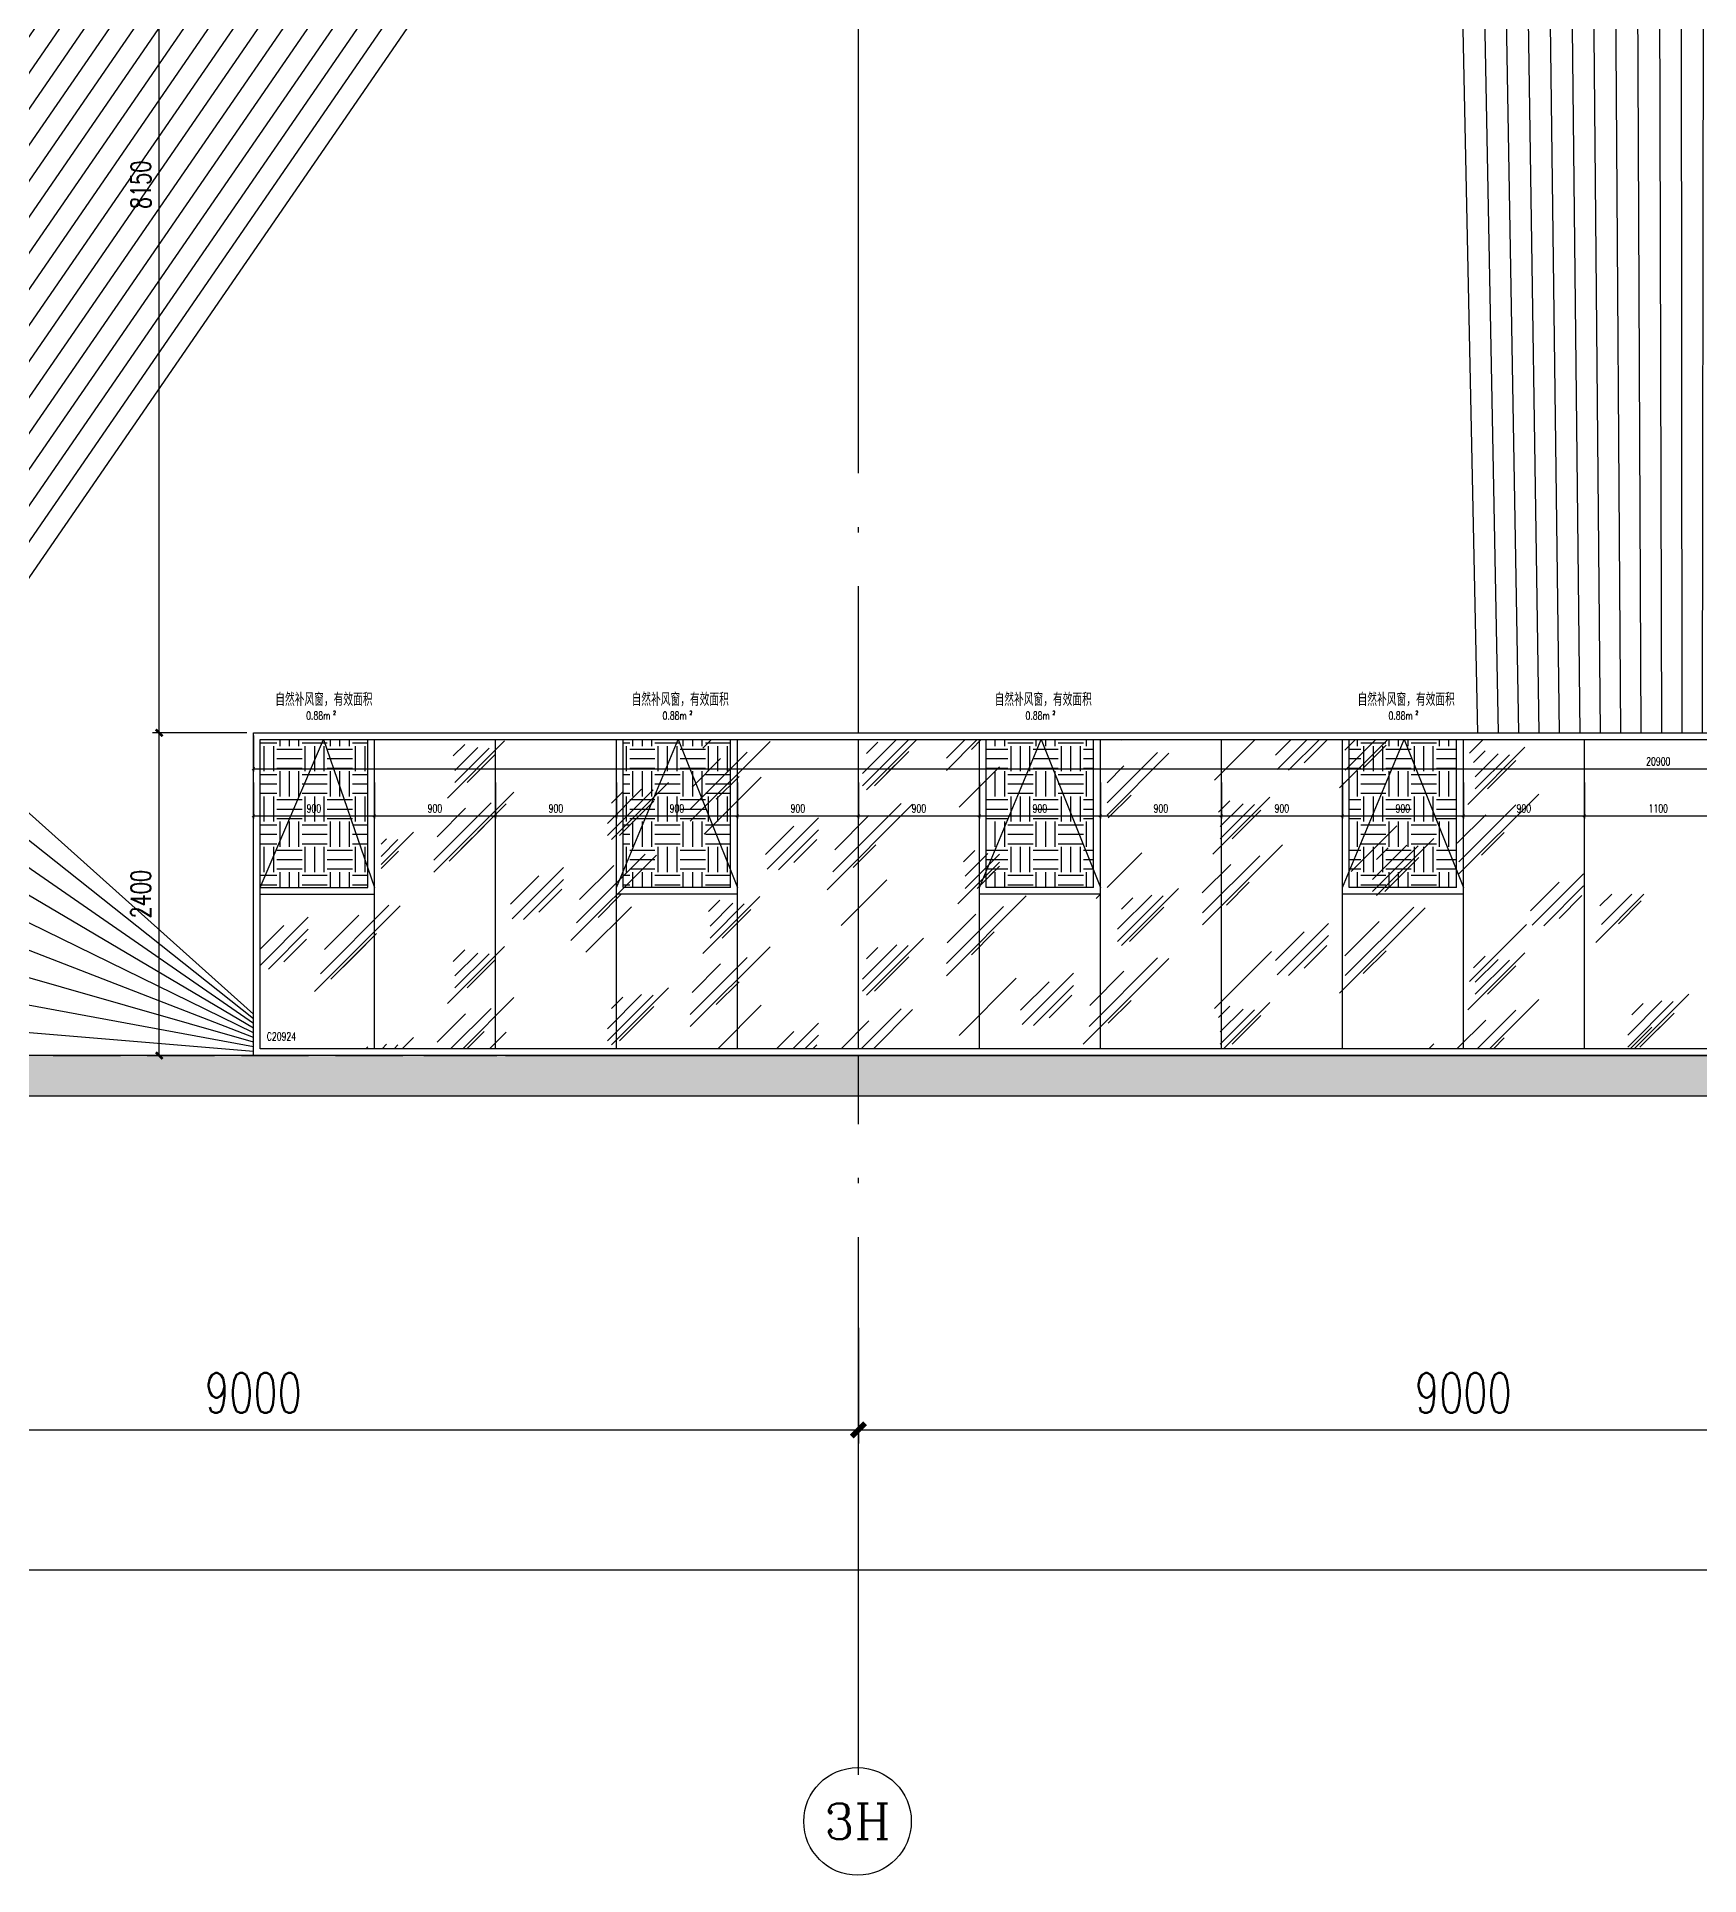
# Model space of a CAD drawing. Extents: x -4210259 to 293730, y -7499 to 868879.
# Drawn here: x -130411 to -118045, y 511142 to 524813 of the extents above; entities that cross this region are included whole.
import ezdxf
from ezdxf.enums import TextEntityAlignment as Align

# ---------------------------------------------------------------- set-up
doc = ezdxf.new("R2010")
doc.units = 0
doc.header["$LTSCALE"] = 1000
doc.header["$MEASUREMENT"] = 0
doc.linetypes.add('__DASH', pattern=[0.35, 0.25, -0.1])
doc.linetypes.add('DOTE', pattern=[2.4200000000000004, 2, -0.2, 0.02, -0.2])
doc.layers.get('Defpoints').update_dxf_attribs({"color": 210})
for name, color, linetype in [('A-AXIS-D', 1, 'Continuous'), ('A-AXIS-DOTE', 14, 'DOTE'), ('A-AXIS-DP', 126, 'Continuous'), ('A-HATCH-2', 251, 'Continuous'), ('A-LIN-V', 9, 'Continuous'), ('A-WINDOW', 140, 'Continuous'), ('A-门窗表显示尺寸', 160, 'Continuous'), ('AS-WALL', 40, 'Continuous'), ('PUB_TEXT', 7, 'Continuous'), ('SPACE', 7, 'Continuous'), ('SPACE_HATCH', 8, 'Continuous'), ('参考线', 8, 'Continuous')]:
    doc.layers.add(name, color=color, linetype=linetype)
doc.layers.add('A-WALL-HATCH', color=8, linetype='Continuous', lineweight=13)
doc.styles.add('_TCH_AXIS', font='COMPLEX', dxfattribs={"bigfont": 'GBCBIG'})
doc.styles.add('_TCH_DIM_T3', font='SIMPLEX', dxfattribs={"width": 0.7058823529411765, "bigfont": 'GBCBIG'})
doc.styles.add('_TCH_SPACE', font='SIMPLEX', dxfattribs={"height": 5, "bigfont": 'GBCBIG'})
doc.styles.add('A-DIM_T3', font='SIMPLEX', dxfattribs={"width": 0.7058823529411765, "bigfont": 'GBCBIG'})
doc.styles.add('A-STANDARD', font='SIMPLEX', dxfattribs={"bigfont": 'GBCBIG'})
doc.dimstyles.new('_TCH_ARCH&&100', dxfattribs={"dimtxt": 297.5, "dimasz": 100, "dimexe": 100, "dimexo": 100, "dimgap": 126.25, "dimtad": 1, "dimdec": 0, "dimzin": 0, "dimdsep": 46, "dimtxsty": '_TCH_DIM_T3', "dimblk": 'ARCHTICK', "dimcen": 0.09, "dimclrt": 7, "dimazin": 2, "dimtfac": 1, "dimtdec": 0, "dimtix": 1, "dimtmove": 2, "dimatfit": 3, "dimfxl": 0, "dimtolj": 1, "dimtzin": 0, "dimarcsym": 0})
doc.dimstyles.new('_TCH_ARCH&&50', dxfattribs={"dimtxt": 148.75, "dimasz": 50, "dimexe": 50, "dimexo": 50, "dimgap": 63.12500000000001, "dimtad": 1, "dimdec": 0, "dimzin": 0, "dimdsep": 46, "dimtxsty": '_TCH_DIM_T3', "dimblk": 'ARCHTICK', "dimcen": 0.09, "dimclrt": 7, "dimazin": 2, "dimtfac": 1, "dimtdec": 0, "dimtix": 1, "dimtmove": 2, "dimatfit": 3, "dimfxl": 0, "dimtolj": 1, "dimtzin": 0, "dimarcsym": 0})
doc.dimstyles.new('A-DIM&&20', dxfattribs={"dimtxt": 59.5, "dimasz": 20, "dimexe": 20, "dimexo": 20, "dimgap": 25.25, "dimtad": 1, "dimdec": 0, "dimzin": 0, "dimdsep": 46, "dimtxsty": 'A-DIM_T3', "dimblk": 'ARCHTICK', "dimcen": 0.09, "dimclrt": 7, "dimazin": 2, "dimtfac": 1, "dimtdec": 0, "dimtix": 1, "dimtmove": 2, "dimatfit": 3, "dimfxl": 0, "dimtolj": 1, "dimtzin": 0, "dimarcsym": 0})
pattern_1 = [(0, (0, 0), (187.5, 187.5), [187.5, -187.5]), (0, (0, 70.3125), (187.5, 187.5), [187.5, -187.5]), (0, (0, 140.625), (187.5, 187.5), [187.5, -187.5]), (90, (23.4375, 164.0625), (-187.5, 187.5), [187.5, -187.5]), (90, (93.75, 164.0625), (-187.5, 187.5), [187.5, -187.5]), (90, (164.0625, 164.0625), (-187.5, 187.5), [187.5, -187.5])]

# ---------------------------------------------------------------- blocks, each defined once
blk = doc.blocks.new('_ArchTick')
at = {"color": 0, "linetype": 'ByBlock', "const_width": 0.4}
blk.add_lwpolyline([(-0.5, -0.5), (0.5, 0.5)], dxfattribs=at)
blk = doc.blocks.new('*D1271')
at = {"layer": 'A-门窗表显示尺寸', "color": 0, "lineweight": -2}
for p, q in [((161899.3323832995, 519617.4520265404), (161899.3323832995, 519350.0000000253)), ((182799.3323832988, 519617.4520265404), (182799.3323832988, 519350.0000000253)), ((161899.3323832995, 519370.0000000253), (182799.3323832988, 519370.0000000253))]:
    blk.add_line(p, q, dxfattribs=at)
at = {"layer": 'Defpoints', "color": 0}
for p in [(161899.3323832995, 519637.4520265404), (182799.3323832988, 519637.4520265404), (182799.3323832988, 519370.0000000253)]:
    blk.add_point(p, dxfattribs=at)
at = {"layer": 'A-门窗表显示尺寸', "color": 0, "lineweight": -2, "xscale": 20, "yscale": 20, "zscale": 20, "rotation": 180}
blk.add_blockref('_ArchTick', (161899.3323832995, 519370.0000000253), dxfattribs=at)
at = {"layer": 'A-门窗表显示尺寸', "color": 0, "lineweight": -2, "xscale": 20, "yscale": 20, "zscale": 20}
blk.add_blockref('_ArchTick', (182799.3323832988, 519370.0000000253), dxfattribs=at)
at = {"layer": 'A-门窗表显示尺寸', "color": 7, "insert": (172349.3323832991, 519425.0000000253), "char_height": 59.5, "attachment_point": 5, "style": 'A-DIM_T3'}
blk.add_mtext('\\A1;20900', dxfattribs=at)
blk = doc.blocks.new('*D1285')
at = {"layer": 'A-门窗表显示尺寸', "color": 0, "lineweight": -2}
for p, q in [((171799.3323833388, 519267.4520265404), (171799.3323833388, 519000.0000000253)), ((172899.3323833388, 519267.4520265404), (172899.3323833388, 519000.0000000253)), ((171799.3323833388, 519020.0000000253), (172899.3323833388, 519020.0000000253))]:
    blk.add_line(p, q, dxfattribs=at)
at = {"layer": 'Defpoints', "color": 0}
for p in [(171799.3323833388, 519287.4520265404), (172899.3323833388, 519287.4520265404), (172899.3323833388, 519020.0000000253)]:
    blk.add_point(p, dxfattribs=at)
at = {"layer": 'A-门窗表显示尺寸', "color": 0, "lineweight": -2, "xscale": 20, "yscale": 20, "zscale": 20, "rotation": 180}
blk.add_blockref('_ArchTick', (171799.3323833388, 519020.0000000253), dxfattribs=at)
at = {"layer": 'A-门窗表显示尺寸', "color": 0, "lineweight": -2, "xscale": 20, "yscale": 20, "zscale": 20}
blk.add_blockref('_ArchTick', (172899.3323833388, 519020.0000000253), dxfattribs=at)
at = {"layer": 'A-门窗表显示尺寸', "color": 7, "insert": (172349.3323833388, 519075.0000000253), "char_height": 59.5, "attachment_point": 5, "style": 'A-DIM_T3'}
blk.add_mtext('\\A1;1100', dxfattribs=at)
blk = doc.blocks.new('*D1286')
at = {"layer": 'A-门窗表显示尺寸', "color": 0, "lineweight": -2}
for p, q in [((170899.3323833388, 519267.4520265404), (170899.3323833388, 519000.0000000253)), ((171799.3323833388, 519267.4520265404), (171799.3323833388, 519000.0000000253)), ((170899.3323833388, 519020.0000000253), (171799.3323833388, 519020.0000000253))]:
    blk.add_line(p, q, dxfattribs=at)
at = {"layer": 'Defpoints', "color": 0}
for p in [(170899.3323833388, 519287.4520265404), (171799.3323833388, 519287.4520265404), (171799.3323833388, 519020.0000000253)]:
    blk.add_point(p, dxfattribs=at)
at = {"layer": 'A-门窗表显示尺寸', "color": 0, "lineweight": -2, "xscale": 20, "yscale": 20, "zscale": 20, "rotation": 180}
blk.add_blockref('_ArchTick', (170899.3323833388, 519020.0000000253), dxfattribs=at)
at = {"layer": 'A-门窗表显示尺寸', "color": 0, "lineweight": -2, "xscale": 20, "yscale": 20, "zscale": 20}
blk.add_blockref('_ArchTick', (171799.3323833388, 519020.0000000253), dxfattribs=at)
at = {"layer": 'A-门窗表显示尺寸', "color": 7, "insert": (171349.3323833388, 519075.0000000253), "char_height": 59.5, "attachment_point": 5, "style": 'A-DIM_T3'}
blk.add_mtext('\\A1;900', dxfattribs=at)
blk = doc.blocks.new('*D1287')
at = {"layer": 'A-门窗表显示尺寸', "color": 0, "lineweight": -2}
for p, q in [((169999.3323833388, 519267.4520265404), (169999.3323833388, 519000.0000000253)), ((170899.3323833388, 519267.4520265404), (170899.3323833388, 519000.0000000253)), ((169999.3323833388, 519020.0000000253), (170899.3323833388, 519020.0000000253))]:
    blk.add_line(p, q, dxfattribs=at)
at = {"layer": 'Defpoints', "color": 0}
for p in [(169999.3323833388, 519287.4520265404), (170899.3323833388, 519287.4520265404), (170899.3323833388, 519020.0000000253)]:
    blk.add_point(p, dxfattribs=at)
at = {"layer": 'A-门窗表显示尺寸', "color": 0, "lineweight": -2, "xscale": 20, "yscale": 20, "zscale": 20, "rotation": 180}
blk.add_blockref('_ArchTick', (169999.3323833388, 519020.0000000253), dxfattribs=at)
at = {"layer": 'A-门窗表显示尺寸', "color": 0, "lineweight": -2, "xscale": 20, "yscale": 20, "zscale": 20}
blk.add_blockref('_ArchTick', (170899.3323833388, 519020.0000000253), dxfattribs=at)
at = {"layer": 'A-门窗表显示尺寸', "color": 7, "insert": (170449.3323833388, 519075.0000000253), "char_height": 59.5, "attachment_point": 5, "style": 'A-DIM_T3'}
blk.add_mtext('\\A1;900', dxfattribs=at)
blk = doc.blocks.new('*D1288')
at = {"layer": 'A-门窗表显示尺寸', "color": 0, "lineweight": -2}
for p, q in [((169099.3323833388, 519267.4520265404), (169099.3323833388, 519000.0000000253)), ((169999.3323833388, 519267.4520265404), (169999.3323833388, 519000.0000000253)), ((169099.3323833388, 519020.0000000253), (169999.3323833388, 519020.0000000253))]:
    blk.add_line(p, q, dxfattribs=at)
at = {"layer": 'Defpoints', "color": 0}
for p in [(169099.3323833388, 519287.4520265404), (169999.3323833388, 519287.4520265404), (169999.3323833388, 519020.0000000253)]:
    blk.add_point(p, dxfattribs=at)
at = {"layer": 'A-门窗表显示尺寸', "color": 0, "lineweight": -2, "xscale": 20, "yscale": 20, "zscale": 20, "rotation": 180}
blk.add_blockref('_ArchTick', (169099.3323833388, 519020.0000000253), dxfattribs=at)
at = {"layer": 'A-门窗表显示尺寸', "color": 0, "lineweight": -2, "xscale": 20, "yscale": 20, "zscale": 20}
blk.add_blockref('_ArchTick', (169999.3323833388, 519020.0000000253), dxfattribs=at)
at = {"layer": 'A-门窗表显示尺寸', "color": 7, "insert": (169549.3323833388, 519075.0000000253), "char_height": 59.5, "attachment_point": 5, "style": 'A-DIM_T3'}
blk.add_mtext('\\A1;900', dxfattribs=at)
blk = doc.blocks.new('*D1289')
at = {"layer": 'A-门窗表显示尺寸', "color": 0, "lineweight": -2}
for p, q in [((168199.3323833388, 519267.4520265404), (168199.3323833388, 519000.0000000253)), ((169099.3323833388, 519267.4520265404), (169099.3323833388, 519000.0000000253)), ((168199.3323833388, 519020.0000000253), (169099.3323833388, 519020.0000000253))]:
    blk.add_line(p, q, dxfattribs=at)
at = {"layer": 'Defpoints', "color": 0}
for p in [(168199.3323833388, 519287.4520265404), (169099.3323833388, 519287.4520265404), (169099.3323833388, 519020.0000000253)]:
    blk.add_point(p, dxfattribs=at)
at = {"layer": 'A-门窗表显示尺寸', "color": 0, "lineweight": -2, "xscale": 20, "yscale": 20, "zscale": 20, "rotation": 180}
blk.add_blockref('_ArchTick', (168199.3323833388, 519020.0000000253), dxfattribs=at)
at = {"layer": 'A-门窗表显示尺寸', "color": 0, "lineweight": -2, "xscale": 20, "yscale": 20, "zscale": 20}
blk.add_blockref('_ArchTick', (169099.3323833388, 519020.0000000253), dxfattribs=at)
at = {"layer": 'A-门窗表显示尺寸', "color": 7, "insert": (168649.3323833388, 519075.0000000253), "char_height": 59.5, "attachment_point": 5, "style": 'A-DIM_T3'}
blk.add_mtext('\\A1;900', dxfattribs=at)
blk = doc.blocks.new('*D1290')
at = {"layer": 'A-门窗表显示尺寸', "color": 0, "lineweight": -2}
for p, q in [((167299.3323833391, 519267.4520265404), (167299.3323833391, 519000.0000000253)), ((168199.3323833388, 519267.4520265404), (168199.3323833388, 519000.0000000253)), ((167299.3323833391, 519020.0000000253), (168199.3323833388, 519020.0000000253))]:
    blk.add_line(p, q, dxfattribs=at)
at = {"layer": 'Defpoints', "color": 0}
for p in [(167299.3323833391, 519287.4520265404), (168199.3323833388, 519287.4520265404), (168199.3323833388, 519020.0000000253)]:
    blk.add_point(p, dxfattribs=at)
at = {"layer": 'A-门窗表显示尺寸', "color": 0, "lineweight": -2, "xscale": 20, "yscale": 20, "zscale": 20, "rotation": 180}
blk.add_blockref('_ArchTick', (167299.3323833391, 519020.0000000253), dxfattribs=at)
at = {"layer": 'A-门窗表显示尺寸', "color": 0, "lineweight": -2, "xscale": 20, "yscale": 20, "zscale": 20}
blk.add_blockref('_ArchTick', (168199.3323833388, 519020.0000000253), dxfattribs=at)
at = {"layer": 'A-门窗表显示尺寸', "color": 7, "insert": (167749.3323833389, 519075.0000000253), "char_height": 59.5, "attachment_point": 5, "style": 'A-DIM_T3'}
blk.add_mtext('\\A1;900', dxfattribs=at)
blk = doc.blocks.new('*D1291')
at = {"layer": 'A-门窗表显示尺寸', "color": 0, "lineweight": -2}
for p, q in [((166399.3323833386, 519267.4520265404), (166399.3323833386, 519000.0000000253)), ((167299.3323833391, 519267.4520265404), (167299.3323833391, 519000.0000000253)), ((166399.3323833386, 519020.0000000253), (167299.3323833391, 519020.0000000253))]:
    blk.add_line(p, q, dxfattribs=at)
at = {"layer": 'Defpoints', "color": 0}
for p in [(166399.3323833386, 519287.4520265404), (167299.3323833391, 519287.4520265404), (167299.3323833391, 519020.0000000253)]:
    blk.add_point(p, dxfattribs=at)
at = {"layer": 'A-门窗表显示尺寸', "color": 0, "lineweight": -2, "xscale": 20, "yscale": 20, "zscale": 20, "rotation": 180}
blk.add_blockref('_ArchTick', (166399.3323833386, 519020.0000000253), dxfattribs=at)
at = {"layer": 'A-门窗表显示尺寸', "color": 0, "lineweight": -2, "xscale": 20, "yscale": 20, "zscale": 20}
blk.add_blockref('_ArchTick', (167299.3323833391, 519020.0000000253), dxfattribs=at)
at = {"layer": 'A-门窗表显示尺寸', "color": 7, "insert": (166849.3323833388, 519075.0000000253), "char_height": 59.5, "attachment_point": 5, "style": 'A-DIM_T3'}
blk.add_mtext('\\A1;900', dxfattribs=at)
blk = doc.blocks.new('*D1292')
at = {"layer": 'A-门窗表显示尺寸', "color": 0, "lineweight": -2}
for p, q in [((165499.3323833386, 519267.4520265404), (165499.3323833386, 519000.0000000253)), ((166399.3323833386, 519267.4520265404), (166399.3323833386, 519000.0000000253)), ((165499.3323833386, 519020.0000000253), (166399.3323833386, 519020.0000000253))]:
    blk.add_line(p, q, dxfattribs=at)
at = {"layer": 'Defpoints', "color": 0}
for p in [(165499.3323833386, 519287.4520265404), (166399.3323833386, 519287.4520265404), (166399.3323833386, 519020.0000000253)]:
    blk.add_point(p, dxfattribs=at)
at = {"layer": 'A-门窗表显示尺寸', "color": 0, "lineweight": -2, "xscale": 20, "yscale": 20, "zscale": 20, "rotation": 180}
blk.add_blockref('_ArchTick', (165499.3323833386, 519020.0000000253), dxfattribs=at)
at = {"layer": 'A-门窗表显示尺寸', "color": 0, "lineweight": -2, "xscale": 20, "yscale": 20, "zscale": 20}
blk.add_blockref('_ArchTick', (166399.3323833386, 519020.0000000253), dxfattribs=at)
at = {"layer": 'A-门窗表显示尺寸', "color": 7, "insert": (165949.3323833386, 519075.0000000253), "char_height": 59.5, "attachment_point": 5, "style": 'A-DIM_T3'}
blk.add_mtext('\\A1;900', dxfattribs=at)
blk = doc.blocks.new('*D1293')
at = {"layer": 'A-门窗表显示尺寸', "color": 0, "lineweight": -2}
for p, q in [((164599.3323833386, 519267.4520265404), (164599.3323833386, 519000.0000000253)), ((165499.3323833386, 519267.4520265404), (165499.3323833386, 519000.0000000253)), ((164599.3323833386, 519020.0000000253), (165499.3323833386, 519020.0000000253))]:
    blk.add_line(p, q, dxfattribs=at)
at = {"layer": 'Defpoints', "color": 0}
for p in [(164599.3323833386, 519287.4520265404), (165499.3323833386, 519287.4520265404), (165499.3323833386, 519020.0000000253)]:
    blk.add_point(p, dxfattribs=at)
at = {"layer": 'A-门窗表显示尺寸', "color": 0, "lineweight": -2, "xscale": 20, "yscale": 20, "zscale": 20, "rotation": 180}
blk.add_blockref('_ArchTick', (164599.3323833386, 519020.0000000253), dxfattribs=at)
at = {"layer": 'A-门窗表显示尺寸', "color": 0, "lineweight": -2, "xscale": 20, "yscale": 20, "zscale": 20}
blk.add_blockref('_ArchTick', (165499.3323833386, 519020.0000000253), dxfattribs=at)
at = {"layer": 'A-门窗表显示尺寸', "color": 7, "insert": (165049.3323833386, 519075.0000000253), "char_height": 59.5, "attachment_point": 5, "style": 'A-DIM_T3'}
blk.add_mtext('\\A1;900', dxfattribs=at)
blk = doc.blocks.new('*D1294')
at = {"layer": 'A-门窗表显示尺寸', "color": 0, "lineweight": -2}
for p, q in [((163699.3323833386, 519267.4520265404), (163699.3323833386, 519000.0000000253)), ((164599.3323833386, 519267.4520265404), (164599.3323833386, 519000.0000000253)), ((163699.3323833386, 519020.0000000253), (164599.3323833386, 519020.0000000253))]:
    blk.add_line(p, q, dxfattribs=at)
at = {"layer": 'Defpoints', "color": 0}
for p in [(163699.3323833386, 519287.4520265404), (164599.3323833386, 519287.4520265404), (164599.3323833386, 519020.0000000253)]:
    blk.add_point(p, dxfattribs=at)
at = {"layer": 'A-门窗表显示尺寸', "color": 0, "lineweight": -2, "xscale": 20, "yscale": 20, "zscale": 20, "rotation": 180}
blk.add_blockref('_ArchTick', (163699.3323833386, 519020.0000000253), dxfattribs=at)
at = {"layer": 'A-门窗表显示尺寸', "color": 0, "lineweight": -2, "xscale": 20, "yscale": 20, "zscale": 20}
blk.add_blockref('_ArchTick', (164599.3323833386, 519020.0000000253), dxfattribs=at)
at = {"layer": 'A-门窗表显示尺寸', "color": 7, "insert": (164149.3323833386, 519075.0000000253), "char_height": 59.5, "attachment_point": 5, "style": 'A-DIM_T3'}
blk.add_mtext('\\A1;900', dxfattribs=at)
blk = doc.blocks.new('*D1295')
at = {"layer": 'A-门窗表显示尺寸', "color": 0, "lineweight": -2}
for p, q in [((162799.3323833386, 519267.4520265404), (162799.3323833386, 519000.0000000253)), ((163699.3323833386, 519267.4520265404), (163699.3323833386, 519000.0000000253)), ((162799.3323833386, 519020.0000000253), (163699.3323833386, 519020.0000000253))]:
    blk.add_line(p, q, dxfattribs=at)
at = {"layer": 'Defpoints', "color": 0}
for p in [(162799.3323833386, 519287.4520265404), (163699.3323833386, 519287.4520265404), (163699.3323833386, 519020.0000000253)]:
    blk.add_point(p, dxfattribs=at)
at = {"layer": 'A-门窗表显示尺寸', "color": 0, "lineweight": -2, "xscale": 20, "yscale": 20, "zscale": 20, "rotation": 180}
blk.add_blockref('_ArchTick', (162799.3323833386, 519020.0000000253), dxfattribs=at)
at = {"layer": 'A-门窗表显示尺寸', "color": 0, "lineweight": -2, "xscale": 20, "yscale": 20, "zscale": 20}
blk.add_blockref('_ArchTick', (163699.3323833386, 519020.0000000253), dxfattribs=at)
at = {"layer": 'A-门窗表显示尺寸', "color": 7, "insert": (163249.3323833386, 519075.0000000253), "char_height": 59.5, "attachment_point": 5, "style": 'A-DIM_T3'}
blk.add_mtext('\\A1;900', dxfattribs=at)
blk = doc.blocks.new('*D1296')
at = {"layer": 'A-门窗表显示尺寸', "color": 0, "lineweight": -2}
for p, q in [((161899.3323832992, 519267.4520265404), (161899.3323832992, 519000.0000000253)), ((162799.3323833386, 519267.4520265404), (162799.3323833386, 519000.0000000253)), ((161899.3323832992, 519020.0000000253), (162799.3323833386, 519020.0000000253))]:
    blk.add_line(p, q, dxfattribs=at)
at = {"layer": 'Defpoints', "color": 0}
for p in [(161899.3323832992, 519287.4520265404), (162799.3323833386, 519287.4520265404), (162799.3323833386, 519020.0000000253)]:
    blk.add_point(p, dxfattribs=at)
at = {"layer": 'A-门窗表显示尺寸', "color": 0, "lineweight": -2, "xscale": 20, "yscale": 20, "zscale": 20, "rotation": 180}
blk.add_blockref('_ArchTick', (161899.3323832992, 519020.0000000253), dxfattribs=at)
at = {"layer": 'A-门窗表显示尺寸', "color": 0, "lineweight": -2, "xscale": 20, "yscale": 20, "zscale": 20}
blk.add_blockref('_ArchTick', (162799.3323833386, 519020.0000000253), dxfattribs=at)
at = {"layer": 'A-门窗表显示尺寸', "color": 7, "insert": (162349.3323833189, 519075.0000000253), "char_height": 59.5, "attachment_point": 5, "style": 'A-DIM_T3'}
blk.add_mtext('\\A1;900', dxfattribs=at)
blk = doc.blocks.new('*D158')
at = {"layer": 'A-AXIS-DP', "color": 0, "lineweight": -2}
for p, q in [((-128849.3323832995, 519637.4520265405), (-129550.0000000047, 519637.4520265405)), ((-129500.0000000047, 517237.4520265405), (-129500.0000000047, 519637.4520265405)), ((-128849.3323832995, 517237.4520265405), (-129550.0000000047, 517237.4520265405))]:
    blk.add_line(p, q, dxfattribs=at)
at = {"layer": 'Defpoints', "color": 0}
for p in [(-129500.0000000047, 519637.4520265405), (-128799.3323832995, 519637.4520265405), (-128799.3323832995, 517237.4520265405)]:
    blk.add_point(p, dxfattribs=at)
at = {"layer": 'A-AXIS-DP', "color": 0, "lineweight": -2, "xscale": 50, "yscale": 50, "zscale": 50}
for p, rotation in [((-129500.0000000047, 519637.4520265405), 90), ((-129500.0000000047, 517237.4520265405), 270)]:
    blk.add_blockref('_ArchTick', p, dxfattribs=dict(at, rotation=rotation))
at = {"layer": 'A-AXIS-DP', "color": 7, "insert": (-129637.5000000045, 518437.4520265404), "char_height": 148.75, "attachment_point": 5, "rotation": 90, "style": '_TCH_DIM_T3'}
blk.add_mtext('\\A1;2400', dxfattribs=at)
blk = doc.blocks.new('*D159')
at = {"layer": 'A-AXIS-DP', "color": 0, "lineweight": -2}
for p, q in [((-128849.3323832995, 527787.452026549), (-129550.0000000047, 527787.452026549)), ((-129500.0000000047, 519637.4520265405), (-129500.0000000047, 527787.452026549)), ((-128849.3323832995, 519637.4520265405), (-129550.0000000047, 519637.4520265405))]:
    blk.add_line(p, q, dxfattribs=at)
at = {"layer": 'Defpoints', "color": 0}
for p in [(-129500.0000000047, 527787.452026549), (-128799.3323832995, 527787.452026549), (-128799.3323832995, 519637.4520265405)]:
    blk.add_point(p, dxfattribs=at)
at = {"layer": 'A-AXIS-DP', "color": 0, "lineweight": -2, "xscale": 50, "yscale": 50, "zscale": 50}
for p, rotation in [((-129500.0000000047, 527787.452026549), 90), ((-129500.0000000047, 519637.4520265405), 270)]:
    blk.add_blockref('_ArchTick', p, dxfattribs=dict(at, rotation=rotation))
at = {"layer": 'A-AXIS-DP', "color": 7, "insert": (-129637.5000000045, 523712.4520265446), "char_height": 148.75, "attachment_point": 5, "rotation": 90, "style": '_TCH_DIM_T3'}
blk.add_mtext('\\A1;8150', dxfattribs=at)
blk = doc.blocks.new('*D748')
at = {"layer": 'A-AXIS-D', "color": 0, "lineweight": -2}
for p, q in [((-246199.3323860153, 515211.3858529096), (-246199.3323860153, 513313.3764944364)), ((-60499.33238329884, 515211.3858529096), (-60499.33238329884, 513313.3764944364)), ((-246199.3323860153, 513413.3764944364), (-60499.33238329884, 513413.3764944364))]:
    blk.add_line(p, q, dxfattribs=at)
at = {"layer": 'Defpoints', "color": 0}
for p in [(-246199.3323860153, 515311.3858529096), (-60499.33238329884, 515311.3858529096), (-60499.33238329884, 513413.3764944364)]:
    blk.add_point(p, dxfattribs=at)
at = {"layer": 'A-AXIS-D', "color": 0, "lineweight": -2, "xscale": 100, "yscale": 100, "zscale": 100, "rotation": 180}
blk.add_blockref('_ArchTick', (-246199.3323860153, 513413.3764944364), dxfattribs=at)
at = {"layer": 'A-AXIS-D', "color": 0, "lineweight": -2, "xscale": 100, "yscale": 100, "zscale": 100}
blk.add_blockref('_ArchTick', (-60499.33238329884, 513413.3764944364), dxfattribs=at)
at = {"layer": 'A-AXIS-D', "color": 7, "insert": (-153349.3323846571, 513688.3764944364), "char_height": 297.5, "attachment_point": 5, "style": '_TCH_DIM_T3'}
blk.add_mtext('\\A1;185700', dxfattribs=at)
blk = doc.blocks.new('*D1129')
at = {"layer": 'A-AXIS-D', "color": 0, "lineweight": -2}
for p, q in [((-133299.3323832989, 515211.3858529096), (-133299.3323832989, 514353.3764944364)), ((-124299.3323832988, 515211.3858529096), (-124299.3323832988, 514353.3764944364)), ((-133299.3323832989, 514453.3764944364), (-124299.3323832988, 514453.3764944364))]:
    blk.add_line(p, q, dxfattribs=at)
at = {"layer": 'Defpoints', "color": 0}
for p in [(-133299.3323832989, 515311.3858529096), (-124299.3323832988, 515311.3858529096), (-124299.3323832988, 514453.3764944364)]:
    blk.add_point(p, dxfattribs=at)
at = {"layer": 'A-AXIS-D', "color": 0, "lineweight": -2, "xscale": 100, "yscale": 100, "zscale": 100, "rotation": 180}
blk.add_blockref('_ArchTick', (-133299.3323832989, 514453.3764944364), dxfattribs=at)
at = {"layer": 'A-AXIS-D', "color": 0, "lineweight": -2, "xscale": 100, "yscale": 100, "zscale": 100}
blk.add_blockref('_ArchTick', (-124299.3323832988, 514453.3764944364), dxfattribs=at)
at = {"layer": 'A-AXIS-D', "color": 7, "insert": (-128799.3323832988, 514728.3764944364), "char_height": 297.5, "attachment_point": 5, "style": '_TCH_DIM_T3'}
blk.add_mtext('\\A1;9000', dxfattribs=at)
blk = doc.blocks.new('*D1130')
at = {"layer": 'A-AXIS-D', "color": 0, "lineweight": -2}
for p, q in [((-124299.3323832988, 515211.3858529096), (-124299.3323832988, 514353.3764944364)), ((-115299.3323832989, 515211.3858529096), (-115299.3323832989, 514353.3764944364)), ((-124299.3323832988, 514453.3764944364), (-115299.3323832989, 514453.3764944364))]:
    blk.add_line(p, q, dxfattribs=at)
at = {"layer": 'Defpoints', "color": 0}
for p in [(-124299.3323832988, 515311.3858529096), (-115299.3323832989, 515311.3858529096), (-115299.3323832989, 514453.3764944364)]:
    blk.add_point(p, dxfattribs=at)
at = {"layer": 'A-AXIS-D', "color": 0, "lineweight": -2, "xscale": 100, "yscale": 100, "zscale": 100, "rotation": 180}
blk.add_blockref('_ArchTick', (-124299.3323832988, 514453.3764944364), dxfattribs=at)
at = {"layer": 'A-AXIS-D', "color": 0, "lineweight": -2, "xscale": 100, "yscale": 100, "zscale": 100}
blk.add_blockref('_ArchTick', (-115299.3323832989, 514453.3764944364), dxfattribs=at)
at = {"layer": 'A-AXIS-D', "color": 7, "insert": (-119799.3323832989, 514728.3764944364), "char_height": 297.5, "attachment_point": 5, "style": '_TCH_DIM_T3'}
blk.add_mtext('\\A1;9000', dxfattribs=at)
blk = doc.blocks.new('C21024-M')
at = {"layer": 'SPACE', "color": 1, "style": '_TCH_SPACE'}
for p in [(162061.6986611544, 519837.4520265352), (164712.4980203777, 519837.4520265521), (164712.4980203777, 519837.4520265521), (167412.4980203777, 519837.4520265521), (167412.4980203777, 519837.4520265521), (170112.4980203777, 519837.4520265521), (170112.4980203777, 519837.4520265521)]:
    blk.add_text('自然补风窗，有效面积', height=96.45390070921985, dxfattribs=at).set_placement(p)
at = {"layer": 'SPACE', "color": 1, "style": '_TCH_SPACE', "width": 0.7058823529411765}
for s, height, p in [('2', 29.75, (162491.9327037076, 519770.0770265352)), ('2', 29.75, (165142.7320629309, 519770.0770265521)), ('2', 29.75, (165142.7320629309, 519770.0770265521)), ('2', 29.75, (167842.7320629309, 519770.0770265521)), ('2', 29.75, (167842.7320629309, 519770.0770265521)), ('2', 29.75, (170542.7320629309, 519770.0770265521)), ('2', 29.75, (170542.7320629309, 519770.0770265521)), ('0.88m', 59.5, (162291.9327037076, 519735.0770265352)), ('0.88m', 59.5, (164942.7320629309, 519735.0770265521)), ('0.88m', 59.5, (164942.7320629309, 519735.0770265521)), ('0.88m', 59.5, (167642.7320629309, 519735.0770265521)), ('0.88m', 59.5, (167642.7320629309, 519735.0770265521)), ('0.88m', 59.5, (170342.7320629309, 519735.0770265521)), ('0.88m', 59.5, (170342.7320629309, 519735.0770265521))]:
    blk.add_text(s, height=height, dxfattribs=at).set_placement(p)
blk.add_wipeout([(161899.3323832997, 517237.4520265405), (182799.33238329875, 517237.4520265172), (182799.33238329878, 519637.4520265405), (161899.3323832997, 519637.4520265643)]).dxf.layer = '参考线'
at = {"layer": 'A-WALL-HATCH'}
h = blk.add_hatch(dxfattribs=at)
h.set_pattern_fill('玻璃2', color=256, scale=100, angle=180)
h.set_pattern_definition([(45, (1568211.067298129, 60.00000002532033), (0, 1527.350647362943), [600, -360, 600, -360, 240, -523.28157]), (45, (1568181.067298129, 90.00000002532033), (0, 1527.350647362943), [480, -600, 360, -360, 420, -463.28157]), (45, (1568181.067298129, 180.0000000253203), (0, 1527.350647362943), [360, -720, 240, -360, 540, -463.28157]), (45, (1568271.067298129, 90.00000002532033), (0, 1527.350647362943), [360, -720, 300, -1303.2815]), (45, (1568361.067298129, 180.0000000253203), (0, 1527.350647362943), [180, -900, 120, -1483.2815]), (45, (1568211.067298129, 330.0000000253203), (0, 1527.350647362943), [120, -900, 120, -480, 300, -763.28157]), (45, (1568751.067298129, 240.0000000253203), (0, 1527.350647362943), [600, -900, 720, -475.28157]), (45, (1568751.067298129, 150.0000000253203), (0, 1527.350647362943), [840, -600, 900, -355.28157]), (45, (1568901.067298129, 270.0000000253203), (0, -1697.056274847714), [600, -840, 480, -763.28157]), (45, (1568811.067298129, 450.0000000253203), (0, 1527.350647362943), [300, -1200, 360, -823.28157]), (45, (1568991.067298129, 360.0000000253203), (0, 1527.350647362943), [240, -1200, 240, -1003.2815])])
h.paths.add_polyline_path([(182749.3323833151, 517287.4520265208), (161949.3323833076, 517287.4520265306), (161949.3323832997, 518437.4520265355), (162849.3323832867, 518437.4520265642), (162849.3323832867, 519587.4520265404), (167449.3323833388, 519587.4520265404), (167449.3323833388, 518437.452026514), (168249.3323833388, 518437.4520265141), (168249.3323833388, 519587.4520265404), (171949.3323833388, 519587.4520265404), (171949.3323833388, 518437.4520265143), (172749.3323833388, 518437.4520265142), (172749.3323833388, 519587.4520265403), (176449.3323833388, 519587.4520265404), (176449.3323833388, 518437.4520265143), (177249.3323833388, 518437.4520265142), (177249.3323833388, 519587.4520265403), (181849.3323833118, 519587.4520265404), (181849.3323833118, 518437.4520265642), (182749.3323832988, 518437.4520265306)])
at = {"layer": 'SPACE_HATCH'}
h = blk.add_hatch(dxfattribs=at)
h.set_pattern_fill('土壤', color=1, scale=50, style=0)
h.set_pattern_definition(pattern_1)
h.paths.add_polyline_path([(161949.3323833621, 518487.4520264544), (162749.3323833176, 518487.4520267898), (162749.3323831689, 519587.4520265012), (161949.3323832233, 519587.4520265647)])
h = blk.add_hatch(dxfattribs=at)
h.set_pattern_fill('土壤', color=1, scale=50, style=0)
h.set_pattern_definition(pattern_1)
h.paths.add_polyline_path([(165449.3323832613, 518487.4520264065), (164649.3323832671, 518487.4520266579), (164649.3323834057, 519587.4520265325), (165449.3323833758, 519587.4520266025)])
h = blk.add_hatch(dxfattribs=at)
h.set_pattern_fill('土壤', color=1, scale=50, style=0)
h.set_pattern_definition(pattern_1)
h.paths.add_polyline_path([(165449.3323832613, 518487.4520264066), (164649.3323832671, 518487.452026658), (164649.3323834057, 519587.4520265326), (165449.3323833758, 519587.4520266025)])
h = blk.add_hatch(dxfattribs=at)
h.set_pattern_fill('土壤', color=1, scale=50, style=0)
h.set_pattern_definition(pattern_1)
h.paths.add_polyline_path([(168149.3323832613, 518487.4520264065), (167349.3323832671, 518487.4520266579), (167349.3323834057, 519587.4520265325), (168149.3323833758, 519587.4520266025)])
h = blk.add_hatch(dxfattribs=at)
h.set_pattern_fill('土壤', color=1, scale=50, style=0)
h.set_pattern_definition(pattern_1)
h.paths.add_polyline_path([(168149.3323832613, 518487.4520264066), (167349.3323832671, 518487.452026658), (167349.3323834057, 519587.4520265326), (168149.3323833758, 519587.4520266025)])
h = blk.add_hatch(dxfattribs=at)
h.set_pattern_fill('土壤', color=1, scale=50, style=0)
h.set_pattern_definition(pattern_1)
h.paths.add_polyline_path([(170849.3323832613, 518487.4520264065), (170049.3323832671, 518487.4520266579), (170049.3323834057, 519587.4520265325), (170849.3323833758, 519587.4520266025)])
h = blk.add_hatch(dxfattribs=at)
h.set_pattern_fill('土壤', color=1, scale=50, style=0)
h.set_pattern_definition(pattern_1)
h.paths.add_polyline_path([(170849.3323832613, 518487.4520264066), (170049.3323832671, 518487.452026658), (170049.3323834057, 519587.4520265326), (170849.3323833758, 519587.4520266025)])
at = {"layer": 'A-WINDOW'}
for p, q in [((162749.3323832867, 518487.4520265642), (162749.3323832867, 519587.4520265404)), ((162799.3323833388, 517287.4520265217), (162799.3323833388, 519587.4520265404)), ((163699.3323833388, 517287.4520265217), (163699.3323833388, 519587.4520265404)), ((164599.3323833388, 517287.4520265217), (164599.3323833388, 519587.4520265404)), ((164649.3323833388, 518487.4520265312), (164649.3323833388, 519587.4520265572)), ((165449.3323833388, 518487.4520265311), (165449.3323833388, 519587.4520265572)), ((165499.3323833388, 517287.4520265217), (165499.3323833388, 519587.4520265404)), ((166399.3323833388, 517287.4520265217), (166399.3323833388, 519587.4520265404)), ((167299.3323833388, 517287.4520265217), (167299.3323833388, 519587.4520265404)), ((167349.3323833388, 518487.4520265312), (167349.3323833388, 519587.4520265572)), ((168149.3323833388, 518487.4520265311), (168149.3323833388, 519587.4520265572)), ((168199.3323833388, 517287.4520265217), (168199.3323833388, 519587.4520265404)), ((169099.3323833388, 517287.4520265217), (169099.3323833388, 519587.4520265404)), ((169999.3323833388, 517287.4520265217), (169999.3323833388, 519587.4520265404)), ((170049.3323833388, 518487.4520265312), (170049.3323833388, 519587.4520265572)), ((170849.3323833388, 518487.4520265311), (170849.3323833388, 519587.4520265572)), ((170899.3323833388, 517287.4520265217), (170899.3323833388, 519587.4520265404)), ((171799.3323833388, 517287.4520265217), (171799.3323833388, 519587.4520265404)), ((161949.3323833132, 518487.4520265642), (162749.3323832867, 518487.4520265642)), ((161949.3323833132, 518437.4520265642), (162799.3323832864, 518437.4520265642)), ((165499.3323833388, 518437.4520265311), (164599.3323833388, 518437.4520265312)), ((165449.3323833388, 518487.4520265311), (164649.3323833388, 518487.4520265312)), ((168199.3323833388, 518437.4520265311), (167299.3323833388, 518437.4520265312)), ((168149.3323833388, 518487.4520265311), (167349.3323833388, 518487.4520265312)), ((170899.3323833388, 518437.4520265311), (169999.3323833388, 518437.4520265312)), ((170849.3323833388, 518487.4520265311), (170049.3323833388, 518487.4520265312))]:
    blk.add_line(p, q, dxfattribs=at)
for points in [[(182799.3323832988, 517237.4520265171), (161899.3323832997, 517237.4520265404), (161899.3323832997, 519637.4520265404), (182799.3323832988, 519637.4520265404)], [(182749.3323832988, 517287.4520265172), (161949.3323832997, 517287.4520265402), (161949.3323832997, 519587.4520265404), (182749.3323832988, 519587.4520265404)]]:
    blk.add_lwpolyline(points, close=True, dxfattribs=at)
for points in [[(161949.3323832997, 518487.4520265403), (162419.999990982, 519587.4520265404), (162799.3323833388, 518487.4520265141)], [(164599.3323833388, 518487.4520265142), (165059.999990982, 519587.4520265235), (165499.3323833388, 518487.4520265142)], [(167299.3323833388, 518487.4520265142), (167759.999990982, 519587.4520265235), (168199.3323833388, 518487.4520265142)], [(169999.3323833388, 518487.4520265142), (170459.999990982, 519587.4520265235), (170899.3323833388, 518487.4520265142)]]:
    blk.add_lwpolyline(points, dxfattribs=at)
at = {"layer": 'A-门窗表显示尺寸', "color": 3, "style": 'A-STANDARD', "width": 0.7058823529411765}
blk.add_text('C20924', height=59.5, dxfattribs=at).set_placement((161998.9327018592, 517350.0000000253))
at = {"layer": 'A-门窗表显示尺寸'}
for p1, p2, picture, middle in [((161899.3323832995, 519637.4520265404), (182799.3323832988, 519637.4520265404), '*D1271', (172349.3323832991, 519425.0000000253)), ((161899.3323832992, 519287.4520265404), (162799.3323833386, 519287.4520265404), '*D1296', (162349.3323833189, 519075.0000000253)), ((162799.3323833386, 519287.4520265404), (163699.3323833386, 519287.4520265404), '*D1295', (163249.3323833386, 519075.0000000253)), ((163699.3323833386, 519287.4520265404), (164599.3323833386, 519287.4520265404), '*D1294', (164149.3323833386, 519075.0000000253)), ((164599.3323833386, 519287.4520265404), (165499.3323833386, 519287.4520265404), '*D1293', (165049.3323833386, 519075.0000000253)), ((165499.3323833386, 519287.4520265404), (166399.3323833386, 519287.4520265404), '*D1292', (165949.3323833386, 519075.0000000253)), ((166399.3323833386, 519287.4520265404), (167299.3323833391, 519287.4520265404), '*D1291', (166849.3323833388, 519075.0000000253)), ((167299.3323833391, 519287.4520265404), (168199.3323833388, 519287.4520265404), '*D1290', (167749.3323833389, 519075.0000000253)), ((168199.3323833388, 519287.4520265404), (169099.3323833388, 519287.4520265404), '*D1289', (168649.3323833388, 519075.0000000253)), ((169099.3323833388, 519287.4520265404), (169999.3323833388, 519287.4520265404), '*D1288', (169549.3323833388, 519075.0000000253)), ((169999.3323833388, 519287.4520265404), (170899.3323833388, 519287.4520265404), '*D1287', (170449.3323833388, 519075.0000000253)), ((170899.3323833388, 519287.4520265404), (171799.3323833388, 519287.4520265404), '*D1286', (171349.3323833388, 519075.0000000253)), ((171799.3323833388, 519287.4520265404), (172899.3323833388, 519287.4520265404), '*D1285', (172349.3323833388, 519075.0000000253))]:
    dim = blk.add_aligned_dim(p1=p1, p2=p2, distance=-267.45202651509317, dimstyle='A-DIM&&20', dxfattribs=at)
    dim.commit()
    dim.dimension.update_dxf_attribs({"geometry": picture, "text_midpoint": middle})

msp = doc.modelspace()

# ---------------------------------------------------------------- hatches: boundary and pattern name
at = {"layer": 'A-HATCH-2'}
h = msp.add_hatch(dxfattribs=at)
h.set_pattern_fill('ANSI31', color=256, scale=150, angle=45)
h.set_pattern_definition([(90, (-40598628125.62118, -3384804562.000004), (-238.125, -1.848892746611746e-30), [])])
h.paths.add_polyline_path([(-131099.3324241961, 517237.4520265286), (-128799.3323832985, 517237.452026521), (-128799.3323832985, 519637.4520265404), (-107899.3323833003, 519637.4520265404), (-107899.3323833003, 517237.4520265171), (-128799.3323832985, 517237.4520265288), (-105699.3323832987, 517237.4520265209), (-105699.3323832984, 535687.4520265247), (-131099.3324241958, 535687.4520265248)])

# ---------------------------------------------------------------- linework, layer by layer
at = {"layer": 'A-AXIS-D'}
msp.add_circle((-124305.5953848, 511541.7498906212), 400, dxfattribs=at)
at = {"layer": 'A-AXIS-DOTE', "ltscale": 2}
msp.add_line((-124299.3323832985, 511887.4520265246), (-124299.3323832985, 538485.0684404911), dxfattribs=at)
at = {"layer": 'A-AXIS-DOTE', "linetype": '__DASH', "ltscale": 2}
msp.add_line((-252788.4381458776, 517237.4520265249), (-54309.8093255033, 517237.4520265248), dxfattribs=at)
at = {"layer": 'AS-WALL'}
msp.add_line((-252788.4381458776, 516937.4520265245), (-54309.8093255033, 516937.4520265246), dxfattribs=at)

# ---------------------------------------------------------------- texts
at = {"layer": 'PUB_TEXT', "style": '_TCH_AXIS'}
msp.add_text('3H', height=265.4959008996098, dxfattribs=at).set_placement((-124552.1272927782, 511409.0019401714), (-124059.0634768218, 511409.0019401714), align=Align.FIT)

# ---------------------------------------------------------------- dimensions: what is measured, and where the dimension line sits
at = {"layer": 'A-AXIS-D'}
for base, p1, p2, picture, middle in [((-60499.33238329884, 513413.3764944364), (-246199.3323860153, 515311.3858529096), (-60499.33238329884, 515311.3858529096), '*D748', (-153349.3323846571, 513688.3764944364)), ((-124299.3323832988, 514453.3764944364), (-133299.3323832989, 515311.3858529096), (-124299.3323832988, 515311.3858529096), '*D1129', (-128799.3323832988, 514728.3764944364)), ((-115299.3323832989, 514453.3764944364), (-124299.3323832988, 515311.3858529096), (-115299.3323832989, 515311.3858529096), '*D1130', (-119799.3323832989, 514728.3764944364))]:
    dim = msp.add_linear_dim(base=base, p1=p1, p2=p2, angle=0, dimstyle='_TCH_ARCH&&100', override={"dimgap": 0}, dxfattribs=at)
    dim.commit()
    dim.dimension.update_dxf_attribs({"geometry": picture, "text_midpoint": middle, "dimtype": 129})

# ---------------------------------------------------------------- next in the draw order: block references
at = {"layer": 'A-LIN-V'}
msp.add_blockref('C21024-M', (-290698.6647665992, 5.820766091346741e-11), dxfattribs=at)

# ---------------------------------------------------------------- next in the draw order: hatches: boundary and pattern name
at = {"layer": 'A-HATCH-2'}
h = msp.add_hatch(dxfattribs=at)
h.set_pattern_fill('ANSI38', color=256, scale=150)
h.set_pattern_definition([(45, (0, 0), (-168.3798022700466, 168.3798022700466), []), (135, (0, 0), (-505.1394068101398, 168.3798022700467), [595.3125, -357.1875])])
h.paths.add_polyline_path([(-202256.4752404356, 516937.4520265246), (-246199.3323860153, 516937.4520265246), (-246199.3323860153, 517237.4520265249), (-202256.4752404356, 517237.4520265249)])
h.paths.add_polyline_path([(-200370.7609547208, 516937.4520265245), (-194299.3323833046, 516937.4520265245), (-194299.3323833046, 517237.4520265249), (-200370.7609547208, 517237.4520265249)])
h.paths.add_polyline_path([(-186549.3324139377, 517237.4520265402), (-189299.3323832916, 517237.4520265402), (-189299.3323832916, 516937.4520265245), (-186549.3324139377, 516937.4520265245)])
h.paths.add_polyline_path([(-140799.3323832669, 516937.4520265092), (-185149.3324139328, 516937.4520265092), (-185149.3324139328, 517237.4520265249), (-140799.3323832669, 517237.4520265249)])
h.paths.add_polyline_path([(-132549.3323942206, 517237.4520265402), (-134798.9327018685, 517237.4520265402), (-134798.9327018685, 516937.4520265093), (-132549.3323942206, 516937.4520265093)])
h.paths.add_polyline_path([(-105599.3323736887, 516937.4520265246), (-131149.3324142129, 516937.4520265246), (-131149.3324142129, 517237.4520265095), (-105599.3323736887, 517237.4520265095)])
h.paths.add_polyline_path([(-86299.33238330507, 516937.4520265246), (-105590, 516937.4520265246), (-105590, 517237.4520265248), (-86299.33238330507, 517237.4520265248)])
h.paths.add_polyline_path([(-78549.33241420961, 517237.4520265248), (-81299.33238329203, 517237.4520265248), (-81299.33238329203, 516937.4520265246), (-78549.33241420961, 516937.4520265246)])
h.paths.add_polyline_path([(-66490, 516937.4520265247), (-77149.33241420472, 516937.4520265247), (-77149.33241420472, 517237.4520265401), (-66490, 517237.4520265401)])

# ---------------------------------------------------------------- next in the draw order: linework, layer by layer
at = {"layer": 'A-LIN-V'}
msp.add_line((-60499.33238329889, 517237.4520265248), (-246199.3323860153, 517237.4520265248), dxfattribs=at)

# ---------------------------------------------------------------- next in the draw order: dimensions: what is measured, and where the dimension line sits
at = {"layer": 'A-AXIS-DP'}
for p1, p2, picture, middle in [((-128799.3323832995, 519637.4520265402), (-128799.3323832995, 527787.4520265488), '*D159', (-129637.5000000045, 523712.4520265446)), ((-128799.3323832995, 517237.4520265402), (-128799.3323832995, 519637.4520265402), '*D158', (-129637.5000000045, 518437.4520265404))]:
    dim = msp.add_aligned_dim(p1=p1, p2=p2, distance=700.6676167052065, dimstyle='_TCH_ARCH&&50', dxfattribs=at)
    dim.commit()
    dim.dimension.update_dxf_attribs({"geometry": picture, "text_midpoint": middle})

doc.saveas('drawing.dxf')
